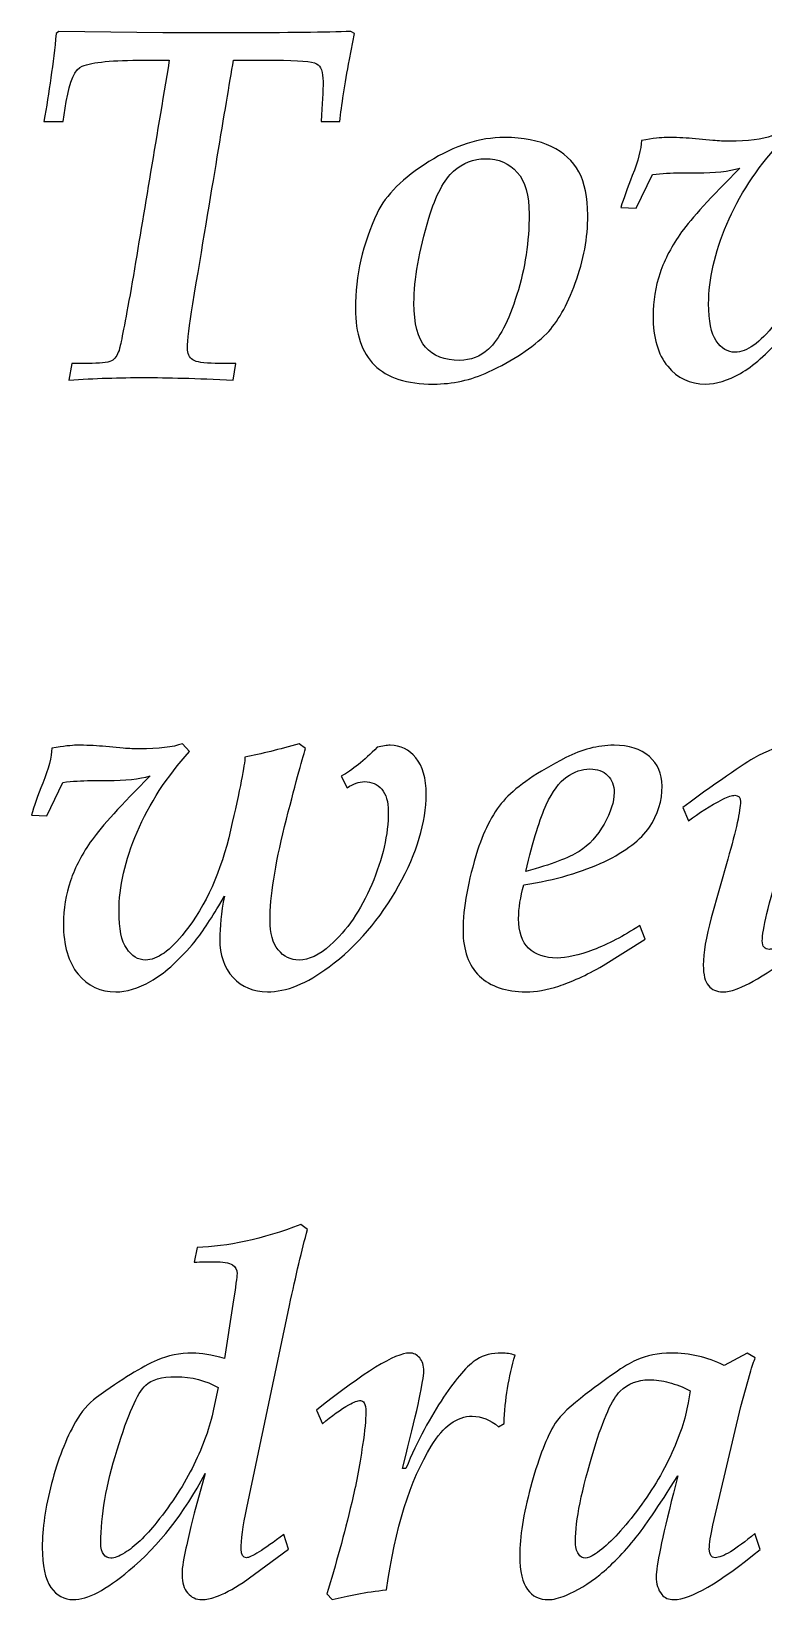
# Model space of a CAD drawing. Header units: millimetres. Extents: x 0 to 148, y -148 to 0.
# Drawn here: x 79.56 to 83.24, y -30.15 to -22.27 of the extents above; entities that cross this region are included whole.
import ezdxf

# ---------------------------------------------------------------- set-up
doc = ezdxf.new("R2010")
doc.units = ezdxf.units.MM
doc.linetypes.add('K5LT32768', pattern=[0])

msp = doc.modelspace()

# ---------------------------------------------------------------- linework, layer by layer
at = {"color": 250, "linetype": 'K5LT32768', "true_color": 0x333333}
for points, knots in [([(79.7474, -24.0193), (79.7474, -24.0193), (79.7613, -23.9355), (79.7613, -23.9355), (79.8642, -23.9355), (79.8642, -23.9355), (79.918, -23.9355), (79.9522, -23.93), (79.9675, -23.9194), (79.9831, -23.9084), (79.9946, -23.8885), (80.0022, -23.8597), (80.0102, -23.8309), (80.0293, -23.7306), (80.0602, -23.5591), (80.119, -23.209), (80.183, -22.8263), (80.252, -22.4115), (80.252, -22.4115), (80.1254, -22.4115), (80.1254, -22.4115), (79.9679, -22.4115), (79.8646, -22.4212), (79.8146, -22.4411), (79.7783, -22.456), (79.7516, -22.5157), (79.7342, -22.6198), (79.7342, -22.6198), (79.7182, -22.7192), (79.7182, -22.7192), (79.6216, -22.7192), (79.6216, -22.7192), (79.6479, -22.5736), (79.6686, -22.4263), (79.6834, -22.2781), (79.6834, -22.2781), (79.697, -22.2667), (79.697, -22.2667), (80.2193, -22.2743), (80.2193, -22.2743), (80.5716, -22.2743), (80.5716, -22.2743), (80.8468, -22.2743), (81.0445, -22.2718), (81.1642, -22.2667), (81.1642, -22.2667), (81.1829, -22.2781), (81.1829, -22.2781), (81.1579, -22.4077), (81.1579, -22.4077), (81.1337, -22.5351), (81.1177, -22.6388), (81.1092, -22.7192), (81.1092, -22.7192), (81.0152, -22.7192), (81.0152, -22.7192), (81.022, -22.6329), (81.025, -22.566), (81.025, -22.5182), (81.025, -22.4712), (81.0144, -22.4416), (80.9924, -22.4297), (80.9704, -22.4174), (80.9014, -22.4115), (80.785, -22.4115), (80.785, -22.4115), (80.5745, -22.4115), (80.5745, -22.4115), (80.5343, -22.6515), (80.4666, -23.06), (80.3701, -23.6362), (80.3519, -23.7463), (80.343, -23.8204), (80.343, -23.8585), (80.343, -23.8859), (80.3519, -23.9054), (80.3696, -23.9173), (80.3874, -23.9296), (80.4251, -23.9355), (80.4831, -23.9355), (80.4831, -23.9355), (80.5873, -23.9355), (80.5873, -23.9355), (80.5733, -24.0193), (80.5733, -24.0193), (80.3883, -24.0109), (80.2388, -24.0066), (80.1258, -24.0066), (80.0026, -24.0066), (79.8765, -24.0109), (79.7474, -24.0193)], [0, 0, 0, 0, 0.030303, 0.030303, 0.060606, 0.060606, 0.060606, 0.090909, 0.090909, 0.090909, 0.121212, 0.121212, 0.121212, 0.151515, 0.151515, 0.151515, 0.181818, 0.181818, 0.181818, 0.212121, 0.212121, 0.212121, 0.242424, 0.242424, 0.242424, 0.272727, 0.272727, 0.272727, 0.30303, 0.30303, 0.333333, 0.333333, 0.333333, 0.363636, 0.363636, 0.363636, 0.393939, 0.393939, 0.424242, 0.424242, 0.454545, 0.454545, 0.454545, 0.484848, 0.484848, 0.484848, 0.515152, 0.515152, 0.545455, 0.545455, 0.545455, 0.575758, 0.575758, 0.575758, 0.606061, 0.606061, 0.606061, 0.636364, 0.636364, 0.636364, 0.666667, 0.666667, 0.666667, 0.69697, 0.69697, 0.69697, 0.727273, 0.727273, 0.727273, 0.757576, 0.757576, 0.757576, 0.787879, 0.787879, 0.787879, 0.818182, 0.818182, 0.818182, 0.848485, 0.848485, 0.848485, 0.878788, 0.878788, 0.909091, 0.909091, 0.909091, 0.939394, 0.939394, 0.939394, 1, 1, 1, 1]), ([(81.1875, -23.6599), (81.1875, -23.4944), (81.2243, -23.3344), (81.2975, -23.1799), (81.3407, -23.0888), (81.4271, -23.0029), (81.557, -22.9216), (81.687, -22.8407), (81.8136, -22.8001), (81.9376, -22.8001), (82.0316, -22.8001), (82.1099, -22.8154), (82.2352, -22.8755), (82.2818, -22.9182), (82.3114, -22.9733), (82.3411, -23.0283), (82.3559, -23.1007), (82.3559, -23.1908), (82.3559, -23.3043), (82.3351, -23.4178), (82.2932, -23.5316), (82.2518, -23.6451), (82.2035, -23.7298), (82.1493, -23.7852), (82.0782, -23.8563), (81.9804, -23.9211), (81.856, -23.9786), (81.7683, -24.0193), (81.6764, -24.0396), (81.5799, -24.0396), (81.4462, -24.0396), (81.3475, -24.0079), (81.2836, -23.9448), (81.2197, -23.8813), (81.1875, -23.7865), (81.1875, -23.6599)], [0, 0, 0, 0, 0.076923, 0.076923, 0.076923, 0.153846, 0.153846, 0.153846, 0.230769, 0.230769, 0.230769, 0.307692, 0.307692, 0.384615, 0.384615, 0.384615, 0.461538, 0.461538, 0.461538, 0.538462, 0.538462, 0.538462, 0.615385, 0.615385, 0.615385, 0.692308, 0.692308, 0.692308, 0.769231, 0.769231, 0.769231, 0.846154, 0.846154, 0.846154, 1, 1, 1, 1]), ([(82.5227, -23.1515), (82.5358, -23.107), (82.5548, -23.0537), (82.5798, -22.9915), (82.609, -22.9178), (82.6243, -22.859), (82.6259, -22.8149), (82.6848, -22.8052), (82.7258, -22.8001), (82.75, -22.8001), (82.7974, -22.8001), (82.8406, -22.8018), (82.8804, -22.8052), (82.8804, -22.8052), (82.9849, -22.8149), (82.9849, -22.8149), (83.0154, -22.8175), (83.0429, -22.8187), (83.0666, -22.8187), (83.1628, -22.8187), (83.2347, -22.8098), (83.2817, -22.7925), (83.2817, -22.7925), (83.3177, -22.8323), (83.3177, -22.8323), (83.203, -22.9585), (83.1154, -23.093), (83.0544, -23.2366), (82.9939, -23.3797), (82.9634, -23.5126), (82.9634, -23.6357), (82.9634, -23.7226), (82.976, -23.7848), (83.0019, -23.8225), (83.0273, -23.8606), (83.059, -23.8796), (83.0963, -23.8796), (83.1551, -23.8796), (83.2211, -23.8326), (83.2948, -23.7386), (83.3998, -23.6057), (83.4764, -23.4351), (83.5243, -23.2273), (83.5721, -23.019), (83.5963, -22.8966), (83.5963, -22.8594), (83.6788, -22.8437), (83.7698, -22.8213), (83.8688, -22.7925), (83.8688, -22.7925), (83.9015, -22.8162), (83.9015, -22.8162), (83.8824, -22.8737), (83.8472, -23.0046), (83.7961, -23.2086), (83.7473, -23.4042), (83.7228, -23.5613), (83.7228, -23.6802), (83.7228, -23.7454), (83.7364, -23.7949), (83.7639, -23.8288), (83.7914, -23.8627), (83.8261, -23.8796), (83.8684, -23.8796), (83.9171, -23.8796), (83.9696, -23.855), (84.0251, -23.8055), (84.1089, -23.731), (84.1783, -23.6294), (84.2338, -23.5007), (84.2892, -23.3716), (84.3172, -23.2489), (84.3172, -23.1328), (84.3172, -23.0833), (84.3062, -23.0461), (84.2842, -23.0207), (84.2621, -22.9957), (84.2329, -22.983), (84.1973, -22.983), (84.1699, -22.983), (84.1411, -22.9931), (84.111, -23.0135), (84.111, -23.0135), (84.0809, -22.955), (84.0809, -22.955), (84.1351, -22.9262), (84.1952, -22.878), (84.2613, -22.8098), (84.2879, -22.8035), (84.31, -22.8001), (84.3273, -22.8001), (84.3785, -22.8001), (84.4217, -22.8213), (84.456, -22.8632), (84.4903, -22.9051), (84.5077, -22.9665), (84.5077, -23.0465), (84.5077, -23.1875), (84.4615, -23.3407), (84.3692, -23.5071), (84.277, -23.6734), (84.1606, -23.8089), (84.0196, -23.9135), (83.9078, -23.9977), (83.8045, -24.0396), (83.7092, -24.0396), (83.6394, -24.0396), (83.5823, -24.0155), (83.537, -23.9672), (83.4921, -23.9185), (83.4697, -23.8542), (83.4697, -23.7742), (83.4697, -23.7154), (83.4773, -23.6434), (83.4929, -23.5583), (83.4929, -23.5583), (83.4646, -23.6066), (83.4646, -23.6066), (83.4142, -23.6929), (83.3698, -23.7581), (83.3317, -23.8025), (83.2563, -23.8889), (83.1869, -23.9499), (83.1234, -23.9858), (83.0594, -24.0218), (83.0006, -24.0396), (82.9468, -24.0396), (82.8702, -24.0396), (82.8071, -24.01), (82.7576, -23.9503), (82.7085, -23.891), (82.684, -23.8064), (82.684, -23.6963), (82.684, -23.6231), (82.6958, -23.5511), (82.7191, -23.4812), (82.7428, -23.4118), (82.7792, -23.3428), (82.8279, -23.2751), (82.8766, -23.2073), (82.9744, -23.1007), (83.1204, -22.9542), (83.065, -22.9699), (82.9939, -22.9779), (82.907, -22.9779), (82.907, -22.9779), (82.8215, -22.9779), (82.8215, -22.9779), (82.7762, -22.9779), (82.7293, -22.9809), (82.6814, -22.9868), (82.6814, -22.9868), (82.5997, -23.1553), (82.5997, -23.1553), (82.5227, -23.1515), (82.5227, -23.1515)], [0, 0, 0, 0, 0.018868, 0.018868, 0.018868, 0.037736, 0.037736, 0.037736, 0.056604, 0.056604, 0.056604, 0.075472, 0.075472, 0.075472, 0.09434, 0.09434, 0.09434, 0.113208, 0.113208, 0.113208, 0.132075, 0.132075, 0.132075, 0.150943, 0.150943, 0.150943, 0.169811, 0.169811, 0.169811, 0.188679, 0.188679, 0.188679, 0.207547, 0.207547, 0.207547, 0.226415, 0.226415, 0.226415, 0.245283, 0.245283, 0.245283, 0.264151, 0.264151, 0.264151, 0.283019, 0.283019, 0.283019, 0.301887, 0.301887, 0.301887, 0.320755, 0.320755, 0.320755, 0.339623, 0.339623, 0.339623, 0.358491, 0.358491, 0.358491, 0.377358, 0.377358, 0.377358, 0.396226, 0.396226, 0.396226, 0.415094, 0.415094, 0.415094, 0.433962, 0.433962, 0.433962, 0.45283, 0.45283, 0.45283, 0.471698, 0.471698, 0.471698, 0.490566, 0.490566, 0.490566, 0.509434, 0.509434, 0.509434, 0.528302, 0.528302, 0.528302, 0.54717, 0.54717, 0.54717, 0.566038, 0.566038, 0.566038, 0.584906, 0.584906, 0.584906, 0.603774, 0.603774, 0.603774, 0.622642, 0.622642, 0.622642, 0.641509, 0.641509, 0.641509, 0.660377, 0.660377, 0.660377, 0.679245, 0.679245, 0.679245, 0.698113, 0.698113, 0.698113, 0.716981, 0.716981, 0.716981, 0.735849, 0.735849, 0.735849, 0.754717, 0.754717, 0.754717, 0.773585, 0.773585, 0.773585, 0.792453, 0.792453, 0.792453, 0.811321, 0.811321, 0.811321, 0.830189, 0.830189, 0.830189, 0.849057, 0.849057, 0.849057, 0.867925, 0.867925, 0.867925, 0.886792, 0.886792, 0.886792, 0.90566, 0.90566, 0.90566, 0.924528, 0.924528, 0.924528, 0.943396, 0.943396, 0.943396, 0.962264, 0.962264, 1, 1, 1, 1]), ([(81.4822, -23.6328), (81.4822, -23.7365), (81.5012, -23.8106), (81.5393, -23.8542), (81.5778, -23.8982), (81.6354, -23.9203), (81.7124, -23.9203), (81.7666, -23.9203), (81.8144, -23.9016), (81.856, -23.8643), (81.9106, -23.8144), (81.9584, -23.723), (81.9994, -23.59), (82.0405, -23.4571), (82.0613, -23.3221), (82.0613, -23.1853), (82.0613, -23.0909), (82.0414, -23.0207), (82.0016, -22.9754), (81.9617, -22.9297), (81.908, -22.9068), (81.8407, -22.9068), (81.7819, -22.9068), (81.7289, -22.9276), (81.6341, -23.0105), (81.5926, -23.0893), (81.557, -23.2052), (81.5071, -23.3695), (81.4822, -23.5121), (81.4822, -23.6328)], [0, 0, 0, 0, 0.090909, 0.090909, 0.090909, 0.181818, 0.181818, 0.181818, 0.272727, 0.272727, 0.272727, 0.363636, 0.363636, 0.363636, 0.454545, 0.454545, 0.454545, 0.545455, 0.545455, 0.545455, 0.636364, 0.636364, 0.636364, 0.727273, 0.727273, 0.818182, 0.818182, 0.818182, 1, 1, 1, 1]), ([(79.5586, -26.2063), (79.5717, -26.1618), (79.5907, -26.1085), (79.6157, -26.0462), (79.6449, -25.9726), (79.6601, -25.9138), (79.6618, -25.8697), (79.7207, -25.8599), (79.7617, -25.8549), (79.7859, -25.8549), (79.8333, -25.8549), (79.8765, -25.8566), (79.9163, -25.8599), (79.9163, -25.8599), (80.0208, -25.8697), (80.0208, -25.8697), (80.0513, -25.8722), (80.0788, -25.8735), (80.1025, -25.8735), (80.1986, -25.8735), (80.2706, -25.8646), (80.3176, -25.8473), (80.3176, -25.8473), (80.3536, -25.8871), (80.3536, -25.8871), (80.2388, -26.0132), (80.1512, -26.1478), (80.0903, -26.2913), (80.0297, -26.4344), (79.9993, -26.5673), (79.9993, -26.6905), (79.9993, -26.7773), (80.0119, -26.8396), (80.0378, -26.8772), (80.0632, -26.9153), (80.0949, -26.9344), (80.1322, -26.9344), (80.191, -26.9344), (80.257, -26.8874), (80.3307, -26.7934), (80.4357, -26.6605), (80.5123, -26.4899), (80.5601, -26.282), (80.608, -26.0738), (80.6321, -25.9514), (80.6321, -25.9142), (80.7146, -25.8985), (80.8057, -25.8761), (80.9047, -25.8473), (80.9047, -25.8473), (80.9374, -25.871), (80.9374, -25.871), (80.9183, -25.9285), (80.8831, -26.0594), (80.8319, -26.2634), (80.7832, -26.459), (80.7587, -26.6161), (80.7587, -26.735), (80.7587, -26.8002), (80.7722, -26.8497), (80.7998, -26.8836), (80.8273, -26.9174), (80.862, -26.9344), (80.9043, -26.9344), (80.953, -26.9344), (81.0055, -26.9098), (81.061, -26.8603), (81.1448, -26.7858), (81.2142, -26.6842), (81.2696, -26.5555), (81.3251, -26.4264), (81.353, -26.3036), (81.353, -26.1876), (81.353, -26.1381), (81.3421, -26.1008), (81.32, -26.0755), (81.298, -26.0504), (81.2688, -26.0378), (81.2332, -26.0378), (81.2057, -26.0378), (81.1769, -26.0479), (81.1469, -26.0683), (81.1469, -26.0683), (81.1168, -26.0098), (81.1168, -26.0098), (81.171, -25.981), (81.2311, -25.9328), (81.2972, -25.8646), (81.3238, -25.8583), (81.3458, -25.8549), (81.3632, -25.8549), (81.4144, -25.8549), (81.4576, -25.8761), (81.4919, -25.918), (81.5262, -25.9599), (81.5435, -26.0213), (81.5435, -26.1013), (81.5435, -26.2423), (81.4974, -26.3955), (81.4051, -26.5619), (81.3128, -26.7282), (81.1964, -26.8637), (81.0554, -26.9683), (80.9437, -27.0525), (80.8404, -27.0944), (80.7451, -27.0944), (80.6753, -27.0944), (80.6182, -27.0703), (80.5729, -27.022), (80.528, -26.9733), (80.5055, -26.909), (80.5055, -26.829), (80.5055, -26.7701), (80.5132, -26.6981), (80.5288, -26.6131), (80.5288, -26.6131), (80.5004, -26.6614), (80.5004, -26.6614), (80.4501, -26.7477), (80.4056, -26.8129), (80.3675, -26.8573), (80.2922, -26.9437), (80.2228, -27.0047), (80.1593, -27.0406), (80.0953, -27.0766), (80.0365, -27.0944), (79.9827, -27.0944), (79.9061, -27.0944), (79.843, -27.0647), (79.7935, -27.0051), (79.7444, -26.9458), (79.7198, -26.8612), (79.7198, -26.7511), (79.7198, -26.6779), (79.7317, -26.6059), (79.755, -26.536), (79.7787, -26.4666), (79.8151, -26.3976), (79.8638, -26.3299), (79.9124, -26.2621), (80.0102, -26.1554), (80.1563, -26.009), (80.1008, -26.0246), (80.0297, -26.0327), (79.9429, -26.0327), (79.9429, -26.0327), (79.8574, -26.0327), (79.8574, -26.0327), (79.8121, -26.0327), (79.7651, -26.0357), (79.7173, -26.0416), (79.7173, -26.0416), (79.6356, -26.21), (79.6356, -26.21), (79.5586, -26.2063), (79.5586, -26.2063)], [0, 0, 0, 0, 0.018868, 0.018868, 0.018868, 0.037736, 0.037736, 0.037736, 0.056604, 0.056604, 0.056604, 0.075472, 0.075472, 0.075472, 0.09434, 0.09434, 0.09434, 0.113208, 0.113208, 0.113208, 0.132075, 0.132075, 0.132075, 0.150943, 0.150943, 0.150943, 0.169811, 0.169811, 0.169811, 0.188679, 0.188679, 0.188679, 0.207547, 0.207547, 0.207547, 0.226415, 0.226415, 0.226415, 0.245283, 0.245283, 0.245283, 0.264151, 0.264151, 0.264151, 0.283019, 0.283019, 0.283019, 0.301887, 0.301887, 0.301887, 0.320755, 0.320755, 0.320755, 0.339623, 0.339623, 0.339623, 0.358491, 0.358491, 0.358491, 0.377358, 0.377358, 0.377358, 0.396226, 0.396226, 0.396226, 0.415094, 0.415094, 0.415094, 0.433962, 0.433962, 0.433962, 0.45283, 0.45283, 0.45283, 0.471698, 0.471698, 0.471698, 0.490566, 0.490566, 0.490566, 0.509434, 0.509434, 0.509434, 0.528302, 0.528302, 0.528302, 0.54717, 0.54717, 0.54717, 0.566038, 0.566038, 0.566038, 0.584906, 0.584906, 0.584906, 0.603774, 0.603774, 0.603774, 0.622642, 0.622642, 0.622642, 0.641509, 0.641509, 0.641509, 0.660377, 0.660377, 0.660377, 0.679245, 0.679245, 0.679245, 0.698113, 0.698113, 0.698113, 0.716981, 0.716981, 0.716981, 0.735849, 0.735849, 0.735849, 0.754717, 0.754717, 0.754717, 0.773585, 0.773585, 0.773585, 0.792453, 0.792453, 0.792453, 0.811321, 0.811321, 0.811321, 0.830189, 0.830189, 0.830189, 0.849057, 0.849057, 0.849057, 0.867925, 0.867925, 0.867925, 0.886792, 0.886792, 0.886792, 0.90566, 0.90566, 0.90566, 0.924528, 0.924528, 0.924528, 0.943396, 0.943396, 0.943396, 0.962264, 0.962264, 1, 1, 1, 1]), ([(82.6171, -26.7608), (82.6171, -26.7608), (82.6442, -26.829), (82.6442, -26.829), (82.4333, -26.9627), (82.4333, -26.9627), (82.3457, -27.0119), (82.2716, -27.0457), (82.2107, -27.0652), (82.1501, -27.0847), (82.0947, -27.0944), (82.0451, -27.0944), (81.9444, -27.0944), (81.8665, -27.0677), (81.7565, -26.9619), (81.7289, -26.8861), (81.7289, -26.7866), (81.7289, -26.6711), (81.7535, -26.536), (81.8022, -26.3824), (81.8369, -26.2732), (81.8839, -26.1868), (81.9427, -26.1229), (82.002, -26.0594), (82.1027, -25.9904), (82.245, -25.9171), (82.325, -25.8757), (82.4059, -25.8549), (82.4879, -25.8549), (82.5629, -25.8549), (82.6222, -25.8735), (82.6654, -25.9112), (82.7081, -25.9489), (82.7297, -25.9984), (82.7297, -26.0598), (82.7297, -26.1343), (82.7085, -26.2028), (82.6658, -26.2664), (82.6234, -26.3294), (82.5476, -26.3875), (82.4384, -26.44), (82.3292, -26.4924), (82.1946, -26.5314), (82.0346, -26.5572), (82.0172, -26.6169), (82.0084, -26.6732), (82.0084, -26.7265), (82.0084, -26.7926), (82.0253, -26.8421), (82.0587, -26.8751), (82.0922, -26.9077), (82.1396, -26.9242), (82.2018, -26.9242), (82.2488, -26.9242), (82.3093, -26.9107), (82.3834, -26.8832), (82.457, -26.8556), (82.535, -26.815), (82.6171, -26.7608)], [0, 0, 0, 0, 0.047619, 0.047619, 0.095238, 0.095238, 0.095238, 0.142857, 0.142857, 0.142857, 0.190476, 0.190476, 0.190476, 0.238095, 0.238095, 0.285714, 0.285714, 0.285714, 0.333333, 0.333333, 0.333333, 0.380952, 0.380952, 0.380952, 0.428571, 0.428571, 0.428571, 0.47619, 0.47619, 0.47619, 0.52381, 0.52381, 0.52381, 0.571429, 0.571429, 0.571429, 0.619048, 0.619048, 0.619048, 0.666667, 0.666667, 0.666667, 0.714286, 0.714286, 0.714286, 0.761905, 0.761905, 0.761905, 0.809524, 0.809524, 0.809524, 0.857143, 0.857143, 0.857143, 0.904762, 0.904762, 0.904762, 1, 1, 1, 1]), ([(82.8631, -26.2342), (82.8631, -26.2342), (82.8334, -26.1673), (82.8334, -26.1673), (83.0332, -26.0213), (83.1602, -25.9345), (83.214, -25.907), (83.2834, -25.8722), (83.3355, -25.8549), (83.3702, -25.8549), (83.3922, -25.8549), (83.4109, -25.8634), (83.4405, -25.8972), (83.4481, -25.9209), (83.4481, -25.9514), (83.4481, -26.0102), (83.4214, -26.1309), (83.3677, -26.3134), (83.3677, -26.3134), (83.327, -26.4471), (83.327, -26.4471), (83.2648, -26.6537), (83.2334, -26.7845), (83.2334, -26.8387), (83.2334, -26.8671), (83.2453, -26.881), (83.2686, -26.881), (83.2898, -26.881), (83.3609, -26.8412), (83.4807, -26.7621), (83.4807, -26.7621), (83.5141, -26.8277), (83.5141, -26.8277), (83.2572, -26.9987), (83.2572, -26.9987), (83.1886, -27.0419), (83.1365, -27.069), (83.1018, -27.0809), (83.0777, -27.0898), (83.0557, -27.0944), (83.0349, -27.0944), (83.0032, -27.0944), (82.979, -27.0838), (82.9621, -27.0626), (82.9452, -27.0419), (82.9367, -27.0076), (82.9367, -26.9606), (82.9367, -26.8984), (82.9498, -26.8192), (82.9765, -26.7223), (82.9765, -26.7223), (83.0595, -26.4272), (83.0595, -26.4272), (83.1022, -26.2795), (83.1234, -26.1834), (83.1234, -26.1385), (83.1234, -26.1169), (83.1141, -26.1064), (83.095, -26.1064), (83.0815, -26.1064), (83.062, -26.1131), (83.0353, -26.1262), (82.971, -26.1597), (82.9134, -26.1957), (82.8631, -26.2342)], [0, 0, 0, 0, 0.043478, 0.043478, 0.043478, 0.086957, 0.086957, 0.086957, 0.130435, 0.130435, 0.130435, 0.173913, 0.173913, 0.217391, 0.217391, 0.217391, 0.26087, 0.26087, 0.26087, 0.304348, 0.304348, 0.304348, 0.347826, 0.347826, 0.347826, 0.391304, 0.391304, 0.391304, 0.434783, 0.434783, 0.434783, 0.478261, 0.478261, 0.521739, 0.521739, 0.521739, 0.565217, 0.565217, 0.565217, 0.608696, 0.608696, 0.608696, 0.652174, 0.652174, 0.652174, 0.695652, 0.695652, 0.695652, 0.73913, 0.73913, 0.73913, 0.782609, 0.782609, 0.782609, 0.826087, 0.826087, 0.826087, 0.869565, 0.869565, 0.869565, 0.913043, 0.913043, 0.913043, 1, 1, 1, 1]), ([(82.0443, -26.489), (82.1726, -26.4543), (82.2619, -26.4205), (82.3123, -26.3883), (82.3627, -26.3561), (82.4046, -26.3099), (82.438, -26.2507), (82.4714, -26.1914), (82.4884, -26.1389), (82.4884, -26.0924), (82.4884, -26.0568), (82.4774, -26.0281), (82.4554, -26.0065), (82.4338, -25.9849), (82.4042, -25.9742), (82.3669, -25.9742), (82.3262, -25.9742), (82.2873, -25.9874), (82.25, -26.0141), (82.2128, -26.0407), (82.1785, -26.0873), (82.1472, -26.1538), (82.1159, -26.2207), (82.0816, -26.3324), (82.0443, -26.489)], [0, 0, 0, 0, 0.111111, 0.111111, 0.111111, 0.222222, 0.222222, 0.222222, 0.333333, 0.333333, 0.333333, 0.444444, 0.444444, 0.444444, 0.555556, 0.555556, 0.555556, 0.666667, 0.666667, 0.666667, 0.777778, 0.777778, 0.777778, 1, 1, 1, 1]), ([(80.8281, -29.8219), (80.8281, -29.8219), (80.8505, -29.896), (80.8505, -29.896), (80.6236, -30.0624), (80.6236, -30.0624), (80.569, -30.098), (80.5225, -30.1221), (80.4844, -30.1357), (80.4598, -30.1445), (80.437, -30.1492), (80.4162, -30.1492), (80.3874, -30.1492), (80.3633, -30.1382), (80.3443, -30.1157), (80.3252, -30.0937), (80.3159, -30.0632), (80.3159, -30.0256), (80.3159, -30.0031), (80.318, -29.9811), (80.3218, -29.9587), (80.3408, -29.8639), (80.3595, -29.7826), (80.3777, -29.7148), (80.3777, -29.7148), (80.4323, -29.5159), (80.4323, -29.5159), (80.3278, -29.7144), (80.2003, -29.877), (80.0492, -30.0031), (79.934, -30.1005), (79.8405, -30.1492), (79.7689, -30.1492), (79.7236, -30.1492), (79.6864, -30.1285), (79.6572, -30.0874), (79.628, -30.0459), (79.6132, -29.9794), (79.6132, -29.8867), (79.6132, -29.7919), (79.6288, -29.6848), (79.6601, -29.5654), (79.6915, -29.4456), (79.7317, -29.3423), (79.7812, -29.2547), (79.8092, -29.2043), (79.8443, -29.1641), (79.8862, -29.1336), (80.0123, -29.0413), (80.114, -28.9787), (80.1906, -28.9457), (80.2448, -28.9215), (80.3041, -28.9097), (80.3684, -28.9097), (80.4107, -28.9097), (80.4641, -28.9186), (80.5292, -28.9367), (80.5292, -28.9367), (80.5716, -28.6646), (80.5716, -28.6646), (80.5855, -28.5748), (80.5927, -28.5236), (80.5927, -28.5113), (80.5927, -28.491), (80.5847, -28.4762), (80.569, -28.466), (80.5534, -28.4563), (80.5216, -28.4512), (80.4746, -28.4512), (80.4475, -28.4512), (80.4145, -28.4516), (80.3764, -28.4525), (80.3764, -28.4525), (80.3917, -28.3788), (80.3917, -28.3788), (80.5436, -28.3754), (80.7176, -28.3373), (80.9132, -28.2645), (80.9132, -28.2645), (80.9467, -28.2882), (80.9467, -28.2882), (80.9187, -28.3924), (80.8882, -28.5198), (80.8561, -28.6714), (80.8561, -28.6714), (80.6423, -29.6878), (80.6423, -29.6878), (80.6224, -29.7821), (80.6126, -29.8516), (80.6126, -29.896), (80.6126, -29.9244), (80.6215, -29.9384), (80.6398, -29.9384), (80.6622, -29.9384), (80.7248, -29.8994), (80.8281, -29.8219)], [0, 0, 0, 0, 0.030303, 0.030303, 0.060606, 0.060606, 0.060606, 0.090909, 0.090909, 0.090909, 0.121212, 0.121212, 0.121212, 0.151515, 0.151515, 0.151515, 0.181818, 0.181818, 0.181818, 0.212121, 0.212121, 0.212121, 0.242424, 0.242424, 0.242424, 0.272727, 0.272727, 0.272727, 0.30303, 0.30303, 0.30303, 0.333333, 0.333333, 0.333333, 0.363636, 0.363636, 0.363636, 0.393939, 0.393939, 0.393939, 0.424242, 0.424242, 0.424242, 0.454545, 0.454545, 0.454545, 0.484848, 0.484848, 0.484848, 0.515152, 0.515152, 0.515152, 0.545455, 0.545455, 0.545455, 0.575758, 0.575758, 0.575758, 0.606061, 0.606061, 0.606061, 0.636364, 0.636364, 0.636364, 0.666667, 0.666667, 0.666667, 0.69697, 0.69697, 0.69697, 0.727273, 0.727273, 0.727273, 0.757576, 0.757576, 0.757576, 0.787879, 0.787879, 0.787879, 0.818182, 0.818182, 0.818182, 0.848485, 0.848485, 0.848485, 0.878788, 0.878788, 0.878788, 0.909091, 0.909091, 0.909091, 0.939394, 0.939394, 0.939394, 1, 1, 1, 1]), ([(81.0711, -30.1492), (81.0711, -30.1492), (81.0436, -30.1208), (81.0436, -30.1208), (81.0893, -29.9731), (81.1312, -29.8202), (81.1693, -29.6611), (81.1892, -29.5786), (81.2074, -29.4824), (81.2239, -29.3732), (81.2345, -29.2996), (81.24, -29.2441), (81.24, -29.2069), (81.24, -29.1844), (81.2375, -29.1692), (81.2324, -29.1607), (81.2273, -29.1527), (81.221, -29.1484), (81.2125, -29.1484), (81.2002, -29.1484), (81.1811, -29.1556), (81.1553, -29.1696), (81.1134, -29.1933), (81.0686, -29.2246), (81.0215, -29.2648), (81.0215, -29.2648), (80.992, -29.1967), (80.992, -29.1967), (81.2324, -29.0053), (81.3881, -28.9097), (81.4593, -28.9097), (81.4801, -28.9097), (81.497, -28.9177), (81.511, -28.9338), (81.5245, -28.9499), (81.5312, -28.9723), (81.5312, -29.0015), (81.5312, -29.0468), (81.5012, -29.1878), (81.4406, -29.4244), (81.4406, -29.4244), (81.4246, -29.4905), (81.4246, -29.4905), (81.4406, -29.4905), (81.4406, -29.4905), (81.502, -29.3491), (81.5651, -29.2297), (81.6303, -29.1323), (81.6951, -29.035), (81.7514, -28.9719), (81.7984, -28.9418), (81.8331, -28.9202), (81.8746, -28.9097), (81.9229, -28.9097), (81.9457, -28.9097), (81.9686, -28.9135), (81.991, -28.9207), (81.958, -29.0286), (81.9394, -29.1429), (81.9351, -29.2631), (81.9351, -29.2631), (81.9067, -29.2805), (81.9067, -29.2805), (81.8661, -29.245), (81.8221, -29.2271), (81.7747, -29.2271), (81.6989, -29.2271), (81.6307, -29.2771), (81.5693, -29.3774), (81.4631, -29.5489), (81.3877, -29.7898), (81.3442, -30.0997), (81.2383, -30.1119), (81.1473, -30.1285), (81.0711, -30.1492)], [0, 0, 0, 0, 0.038462, 0.038462, 0.038462, 0.076923, 0.076923, 0.076923, 0.115385, 0.115385, 0.115385, 0.153846, 0.153846, 0.153846, 0.192308, 0.192308, 0.192308, 0.230769, 0.230769, 0.230769, 0.269231, 0.269231, 0.269231, 0.307692, 0.307692, 0.307692, 0.346154, 0.346154, 0.346154, 0.384615, 0.384615, 0.384615, 0.423077, 0.423077, 0.423077, 0.461538, 0.461538, 0.461538, 0.5, 0.5, 0.5, 0.538462, 0.538462, 0.576923, 0.576923, 0.576923, 0.615385, 0.615385, 0.615385, 0.653846, 0.653846, 0.653846, 0.692308, 0.692308, 0.692308, 0.730769, 0.730769, 0.730769, 0.769231, 0.769231, 0.769231, 0.807692, 0.807692, 0.807692, 0.846154, 0.846154, 0.846154, 0.884615, 0.884615, 0.884615, 0.923077, 0.923077, 0.923077, 1, 1, 1, 1]), ([(83.1962, -29.8173), (83.1962, -29.8173), (83.2225, -29.8977), (83.2225, -29.8977), (83.0163, -30.0653), (82.8719, -30.1492), (82.789, -30.1492), (82.7615, -30.1492), (82.7416, -30.1403), (82.7281, -30.1234), (82.709, -30.0992), (82.6997, -30.0692), (82.6997, -30.0336), (82.6997, -29.9841), (82.7285, -29.8444), (82.7864, -29.6145), (82.7864, -29.6145), (82.8089, -29.5265), (82.8089, -29.5265), (82.7081, -29.6852), (82.6383, -29.7881), (82.5994, -29.8351), (82.535, -29.9147), (82.474, -29.9777), (82.4165, -30.0239), (82.3589, -30.07), (82.3018, -30.1048), (82.245, -30.128), (82.2112, -30.142), (82.1819, -30.1492), (82.1582, -30.1492), (82.1134, -30.1492), (82.0782, -30.1322), (82.0528, -30.0984), (82.027, -30.0645), (82.0143, -30.0078), (82.0143, -29.9282), (82.0143, -29.8334), (82.0321, -29.7191), (82.0681, -29.5857), (82.1041, -29.4528), (82.1426, -29.3495), (82.1828, -29.2771), (82.2044, -29.239), (82.2497, -29.1925), (82.3191, -29.1379), (82.4512, -29.0337), (82.5443, -28.9698), (82.5985, -28.9457), (82.6527, -28.9215), (82.7115, -28.9097), (82.775, -28.9097), (82.8208, -28.9097), (82.8656, -28.9147), (82.9105, -28.9253), (82.9549, -28.9355), (82.9985, -28.9511), (83.0417, -28.9719), (83.0417, -28.9719), (83.1569, -28.9097), (83.1569, -28.9097), (83.1979, -28.9346), (83.1979, -28.9346), (83.1911, -28.9503), (83.1827, -28.9757), (83.1721, -29.0113), (83.1721, -29.0113), (83.1247, -29.1776), (83.1247, -29.1776), (82.9854, -29.7745), (82.9854, -29.7745), (82.9732, -29.8266), (82.9668, -29.8668), (82.9668, -29.8948), (82.9668, -29.924), (82.9769, -29.9384), (82.9969, -29.9384), (83.0324, -29.9384), (83.0989, -29.8981), (83.1962, -29.8173)], [0, 0, 0, 0, 0.035714, 0.035714, 0.035714, 0.071429, 0.071429, 0.071429, 0.107143, 0.107143, 0.107143, 0.142857, 0.142857, 0.142857, 0.178571, 0.178571, 0.178571, 0.214286, 0.214286, 0.214286, 0.25, 0.25, 0.25, 0.285714, 0.285714, 0.285714, 0.321429, 0.321429, 0.321429, 0.357143, 0.357143, 0.357143, 0.392857, 0.392857, 0.392857, 0.428571, 0.428571, 0.428571, 0.464286, 0.464286, 0.464286, 0.5, 0.5, 0.5, 0.535714, 0.535714, 0.535714, 0.571429, 0.571429, 0.571429, 0.607143, 0.607143, 0.607143, 0.642857, 0.642857, 0.642857, 0.678571, 0.678571, 0.678571, 0.714286, 0.714286, 0.75, 0.75, 0.75, 0.785714, 0.785714, 0.785714, 0.821429, 0.821429, 0.857143, 0.857143, 0.857143, 0.892857, 0.892857, 0.892857, 0.928571, 0.928571, 0.928571, 1, 1, 1, 1]), ([(80.4983, -29.0837), (80.4361, -29.0473), (80.365, -29.029), (80.285, -29.029), (80.213, -29.029), (80.1626, -29.043), (80.1334, -29.071), (80.0924, -29.1107), (80.0441, -29.2191), (79.9895, -29.3965), (79.9349, -29.5735), (79.9078, -29.7292), (79.9078, -29.863), (79.9078, -29.8901), (79.9124, -29.91), (79.9222, -29.9223), (79.9315, -29.9345), (79.9438, -29.9409), (79.9586, -29.9409), (79.976, -29.9409), (79.9993, -29.932), (80.028, -29.9138), (80.078, -29.8838), (80.1317, -29.8325), (80.1893, -29.7601), (80.2664, -29.6641), (80.3282, -29.5679), (80.3756, -29.4714), (80.4226, -29.3749), (80.4556, -29.2818), (80.4746, -29.1925), (80.4746, -29.1925), (80.4983, -29.0837), (80.4983, -29.0837)], [0, 0, 0, 0, 0.083333, 0.083333, 0.083333, 0.166667, 0.166667, 0.166667, 0.25, 0.25, 0.25, 0.333333, 0.333333, 0.333333, 0.416667, 0.416667, 0.416667, 0.5, 0.5, 0.5, 0.583333, 0.583333, 0.583333, 0.666667, 0.666667, 0.666667, 0.75, 0.75, 0.75, 0.833333, 0.833333, 0.833333, 1, 1, 1, 1]), ([(82.8711, -29.0989), (82.8338, -29.0807), (82.7983, -29.0671), (82.764, -29.0578), (82.7297, -29.0489), (82.6963, -29.0443), (82.6641, -29.0443), (82.6074, -29.0443), (82.5587, -29.0633), (82.5185, -29.1019), (82.4787, -29.1404), (82.4351, -29.2373), (82.3877, -29.3927), (82.325, -29.5984), (82.2937, -29.7525), (82.2937, -29.8541), (82.2937, -29.8829), (82.2988, -29.9049), (82.3085, -29.9193), (82.3187, -29.9337), (82.3301, -29.9409), (82.3432, -29.9409), (82.3555, -29.9409), (82.3724, -29.9337), (82.394, -29.9197), (82.4495, -29.8825), (82.5138, -29.8173), (82.5875, -29.7233), (82.6607, -29.6293), (82.7217, -29.5319), (82.7695, -29.4308), (82.8173, -29.3292), (82.8478, -29.2394), (82.8601, -29.1607), (82.8601, -29.1607), (82.8711, -29.0989), (82.8711, -29.0989)], [0, 0, 0, 0, 0.076923, 0.076923, 0.076923, 0.153846, 0.153846, 0.153846, 0.230769, 0.230769, 0.230769, 0.307692, 0.307692, 0.307692, 0.384615, 0.384615, 0.384615, 0.461538, 0.461538, 0.461538, 0.538462, 0.538462, 0.538462, 0.615385, 0.615385, 0.615385, 0.692308, 0.692308, 0.692308, 0.769231, 0.769231, 0.769231, 0.846154, 0.846154, 0.846154, 1, 1, 1, 1])]:
    msp.add_open_spline(points, degree=3, knots=knots, dxfattribs=at)

doc.saveas('drawing.dxf')
